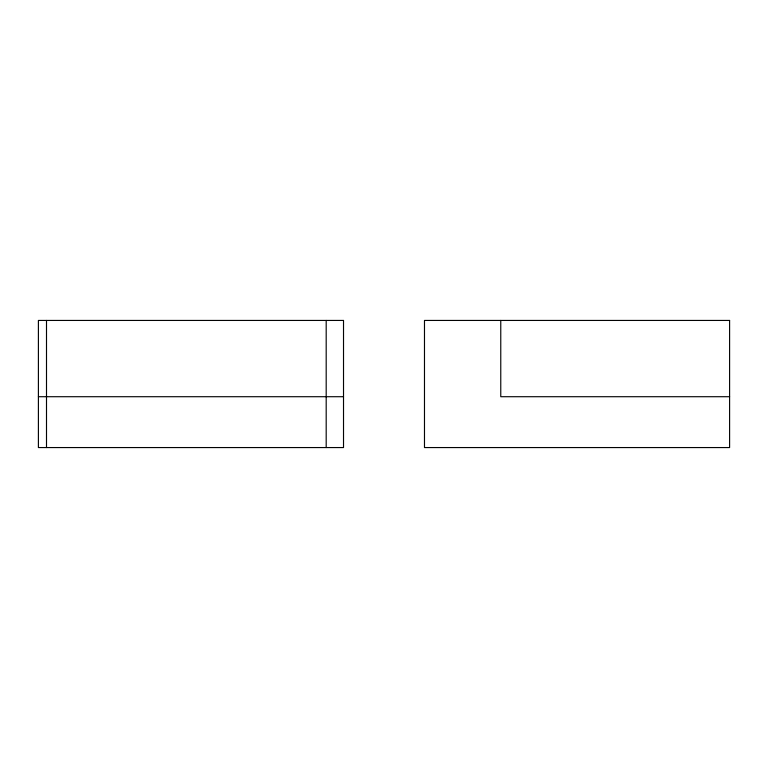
<?xml version="1.0" encoding="UTF-8"?>
<svg xmlns="http://www.w3.org/2000/svg" width="768" height="768" viewBox="0 0 768 768"><rect width="100%" height="100%" fill="white"/><g stroke="black" fill="none" stroke-linecap="round" stroke-linejoin="round"><path stroke-width="1.15" d="M38.4 396.71L343.517 396.71M729.6 396.71L500.765 396.71L500.765 320.438M326.189 320.438L326.189 447.562M46.502 320.438L46.502 447.562M343.517 320.438L38.4 320.438L38.4 447.562L343.517 447.562L343.517 320.438M729.6 320.438L424.483 320.438L424.483 447.562L729.6 447.562L729.6 320.438"/></g></svg>
